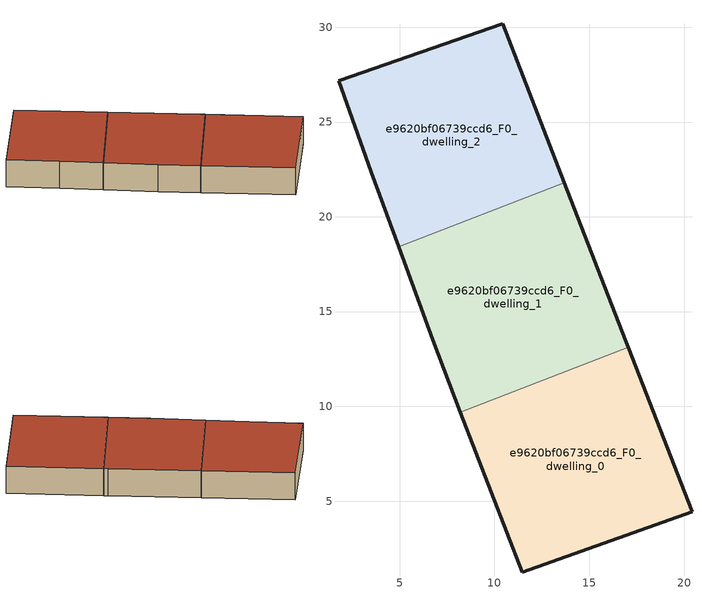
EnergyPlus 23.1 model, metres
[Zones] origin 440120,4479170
e9620bf06739ccd6_F0_dwelling_0
 floor ground (EU_floor_Construction): 17.05,13.12 20.42,4.44 11.47,1.26 8.21,9.7 z0
 wall outside (EU_wall_Construction): 8.21,9.7 11.47,1.26 20.42,4.44 17.05,13.12 z0:3
 wall to e9620bf06739ccd6_F0_dwelling_1 (EU_wall_Construction): 17.05,13.12 8.21,9.7 z0:3
 roof outside (EU_roof_Construction): 20.42,4.44 17.05,13.12 8.21,9.7 11.47,1.26 z3
e9620bf06739ccd6_F0_dwelling_1
 floor ground (EU_floor_Construction): 13.68,21.79 16.9,13.51 17.05,13.12 8.21,9.7 6.73,13.52 4.94,18.41 z0
 wall outside (EU_wall_Construction): 17.05,13.12 16.9,13.51 13.68,21.79 / 4.94,18.41 6.73,13.52 8.21,9.7 z0:3
 wall to e9620bf06739ccd6_F0_dwelling_2 (EU_wall_Construction): 13.68,21.79 4.94,18.41 z0:3
 roof outside (EU_roof_Construction): 17.05,13.12 16.9,13.51 13.68,21.79 4.94,18.41 6.73,13.52 8.21,9.7 z3
e9620bf06739ccd6_F0_dwelling_2
 floor ground (EU_floor_Construction): 10.43,30.17 13.68,21.79 4.94,18.41 3.5,22.35 1.77,27.17 z0
 wall outside (EU_wall_Construction): 13.68,21.79 10.43,30.17 1.77,27.17 3.5,22.35 4.94,18.41 z0:3
 roof outside (EU_roof_Construction): 13.68,21.79 10.43,30.17 1.77,27.17 3.5,22.35 4.94,18.41 z3
[Building]
EU S2 Campaign: North Axis=0; Terrain=City; Solar Distribution=FullExterior
[Site:Location]
Madrid: Latitude=40.5; Longitude=-3.5; Time Zone=1; Elevation=609
[SizingPeriod:WeatherFileDays]
AnnualSizingPeriod: Begin Month=1; Begin Day of Month=1; End Month=12; End Day of Month=31; Day of Week for Start Day=Monday; Use Weather File Daylight Saving Period=No; Use Weather File Rain and Snow Indicators=No
[MATERIAL]
EU_InternalMass_Material: Roughness=MediumRough; Thickness=0.1; Conductivity=1; Density=1800; Specific Heat=900; Thermal Absorptance=0.9; Solar Absorptance=0.7; Visible Absorptance=0.7
[MATERIAL:NOMASS] Roughness=MediumRough; Thermal Absorptance=0.9; Solar Absorptance=0.7; Visible Absorptance=0.7
Name | Thermal Resistance
EU_wall_NoMass | 1.60022
EU_roof_NoMass | 1.57597
EU_floor_NoMass | 0.470652
[CONSTRUCTION]
EU_wall_Construction: EU_wall_NoMass
EU_roof_Construction: EU_roof_NoMass
EU_floor_Construction: EU_floor_NoMass
EU_InternalMass_Construction: EU_InternalMass_Material
[ZONE] Type=1; Multiplier=1; Ceiling Height=autocalculate; Floor Area=autocalculate; Part of Total Floor Area=Yes
Name | Volume
e9620bf06739ccd6_F0_dwelling_0 | 261.305
e9620bf06739ccd6_F0_dwelling_1 | 263.814
e9620bf06739ccd6_F0_dwelling_2 | 254.631
[INTERNALMASS] Construction=EU_InternalMass_Construction
Name | Zone or ZoneList | Surface Area
e9620bf06739ccd6_F0_dwelling_0_EU_InternalMass | e9620bf06739ccd6_F0_dwelling_0 | 87.1017
e9620bf06739ccd6_F0_dwelling_1_EU_InternalMass | e9620bf06739ccd6_F0_dwelling_1 | 87.9381
e9620bf06739ccd6_F0_dwelling_2_EU_InternalMass | e9620bf06739ccd6_F0_dwelling_2 | 84.8771
[OTHEREQUIPMENT] Fuel Type=Electricity; Design Level Calculation Method=Watts/Area; Power per Zone Floor Area=1; Fraction Latent=0; Fraction Radiant=0; Fraction Lost=0; Carbon Dioxide Generation Rate=0; EndUse Subcategory=EU_Step8_InternalGains
Name | Zone or ZoneList or Space or SpaceList | Schedule
EU_Step8_InternalGain_e9620bf06739ccd6_F0_dwelling_0_f000 | e9620bf06739ccd6_F0_dwelling_0 | EU_Step8_GainSchedule_e9620bf06739ccd6_F0_dwelling_0_f000
EU_Step8_InternalGain_e9620bf06739ccd6_F0_dwelling_1_f000 | e9620bf06739ccd6_F0_dwelling_1 | EU_Step8_GainSchedule_e9620bf06739ccd6_F0_dwelling_1_f000
EU_Step8_InternalGain_e9620bf06739ccd6_F0_dwelling_2_f000 | e9620bf06739ccd6_F0_dwelling_2 | EU_Step8_GainSchedule_e9620bf06739ccd6_F0_dwelling_2_f000
[ZONEVENTILATION:DESIGNFLOWRATE] Schedule=EU_AlwaysOn; Design Flow Rate Calculation Method=AirChanges/Hour; Air Changes per Hour=0.480704; Ventilation Type=Natural; Fan Pressure Rise=0; Fan Total Efficiency=1; Constant Term Coefficient=1; Temperature Term Coefficient=0; Velocity Term Coefficient=0; Velocity Squared Term Coefficient=0; Minimum Indoor Temperature=-100; Maximum Indoor Temperature=100; Delta Temperature=-100; Minimum Outdoor Temperature=-100; Maximum Outdoor Temperature=100; Maximum Wind Speed=40
Name | Zone or ZoneList or Space or SpaceList
EU_ConstantAir_e9620bf06739ccd6_F0_dwelling_0 | e9620bf06739ccd6_F0_dwelling_0
EU_ConstantAir_e9620bf06739ccd6_F0_dwelling_1 | e9620bf06739ccd6_F0_dwelling_1
EU_ConstantAir_e9620bf06739ccd6_F0_dwelling_2 | e9620bf06739ccd6_F0_dwelling_2
[HVACTEMPLATE:THERMOSTAT] Constant Heating Setpoint=20; Constant Cooling Setpoint=50
EU_HeatOnly_e9620bf06739ccd6_F0_dwelling_0; EU_HeatOnly_e9620bf06739ccd6_F0_dwelling_1; EU_HeatOnly_e9620bf06739ccd6_F0_dwelling_2
[HVACTEMPLATE:ZONE:IDEALLOADSAIRSYSTEM] System Availability Schedule=EU_AlwaysOn; Maximum Heating Supply Air Temperature=50; Minimum Cooling Supply Air Temperature=13; Maximum Heating Supply Air Humidity Ratio=0.0156; Minimum Cooling Supply Air Humidity Ratio=0.0077; Heating Limit=NoLimit; Cooling Limit=NoLimit; Heating Availability Schedule=EU_AlwaysOn; Cooling Availability Schedule=EU_CoolingOff; Dehumidification Control Type=ConstantSensibleHeatRatio; Cooling Sensible Heat Ratio=0.7; Dehumidification Setpoint=60; Humidification Control Type=None; Humidification Setpoint=30; Outdoor Air Method=None; Outdoor Air Flow Rate per Person=0.00944; Outdoor Air Flow Rate per Zone Floor Area=0; Outdoor Air Flow Rate per Zone=0; Demand Controlled Ventilation Type=None; Outdoor Air Economizer Type=NoEconomizer; Heat Recovery Type=None; Sensible Heat Recovery Effectiveness=0.7; Latent Heat Recovery Effectiveness=0.65
Name | Template Thermostat
e9620bf06739ccd6_F0_dwelling_0 | EU_HeatOnly_e9620bf06739ccd6_F0_dwelling_0
e9620bf06739ccd6_F0_dwelling_1 | EU_HeatOnly_e9620bf06739ccd6_F0_dwelling_1
e9620bf06739ccd6_F0_dwelling_2 | EU_HeatOnly_e9620bf06739ccd6_F0_dwelling_2
[SIZING:ZONE] Zone Cooling Design Supply Air Temperature Input Method=SupplyAirTemperature; Zone Cooling Design Supply Air Temperature=13; Zone Heating Design Supply Air Temperature Input Method=SupplyAirTemperature; Zone Heating Design Supply Air Temperature=50; Zone Cooling Design Supply Air Humidity Ratio=0.008; Zone Heating Design Supply Air Humidity Ratio=0.008; Cooling Design Air Flow Method=DesignDay; Cooling Design Air Flow Rate=0; Cooling Minimum Air Flow per Zone Floor Area=0.000762; Cooling Minimum Air Flow=0; Cooling Minimum Air Flow Fraction=0.2; Heating Design Air Flow Method=DesignDay; Heating Design Air Flow Rate=0; Heating Maximum Air Flow per Zone Floor Area=0.002032; Heating Maximum Air Flow=0.141576; Heating Maximum Air Flow Fraction=0.3; Account for Dedicated Outdoor Air System=No; Dedicated Outdoor Air System Control Strategy=NeutralSupplyAir; Dedicated Outdoor Air Low Setpoint Temperature for Design=autosize; Dedicated Outdoor Air High Setpoint Temperature for Design=autosize; Zone Load Sizing Method=Sensible Load Only No Latent Load; Zone Latent Cooling Design Supply Air Humidity Ratio Input Method=HumidityRatioDifference; Zone Cooling Design Supply Air Humidity Ratio Difference=0.005; Zone Latent Heating Design Supply Air Humidity Ratio Input Method=HumidityRatioDifference; Zone Humidification Design Supply Air Humidity Ratio Difference=0.005
e9620bf06739ccd6_F0_dwelling_0; e9620bf06739ccd6_F0_dwelling_1; e9620bf06739ccd6_F0_dwelling_2
[SCHEDULE:CONSTANT]
Name | Hourly Value
EU_AlwaysOn | 1
EU_CoolingOff | 0
[SCHEDULE:FILE] Column Number=1; Rows to Skip at Top=0; Number of Hours of Data=8760; Column Separator=Comma; Interpolate to Timestep=No; Minutes per Item=60; Adjust Schedule for Daylight Savings=Yes
Name | File
EU_Step8_GainSchedule_e9620bf06739ccd6_F0_dwelling_0_f000 | C:\Users\o_iseri\Desktop\OpenUBEM\openubem\outputs\eu_evidence\EU-11\ES-MAD-BERRUGUETE\idfs\e9620bf06739ccd6\e9620bf06739ccd6_F0_dwelling_0_f000_gain.csv
EU_Step8_GainSchedule_e9620bf06739ccd6_F0_dwelling_1_f000 | C:\Users\o_iseri\Desktop\OpenUBEM\openubem\outputs\eu_evidence\EU-11\ES-MAD-BERRUGUETE\idfs\e9620bf06739ccd6\e9620bf06739ccd6_F0_dwelling_1_f000_gain.csv
EU_Step8_GainSchedule_e9620bf06739ccd6_F0_dwelling_2_f000 | C:\Users\o_iseri\Desktop\OpenUBEM\openubem\outputs\eu_evidence\EU-11\ES-MAD-BERRUGUETE\idfs\e9620bf06739ccd6\e9620bf06739ccd6_F0_dwelling_2_f000_gain.csv
